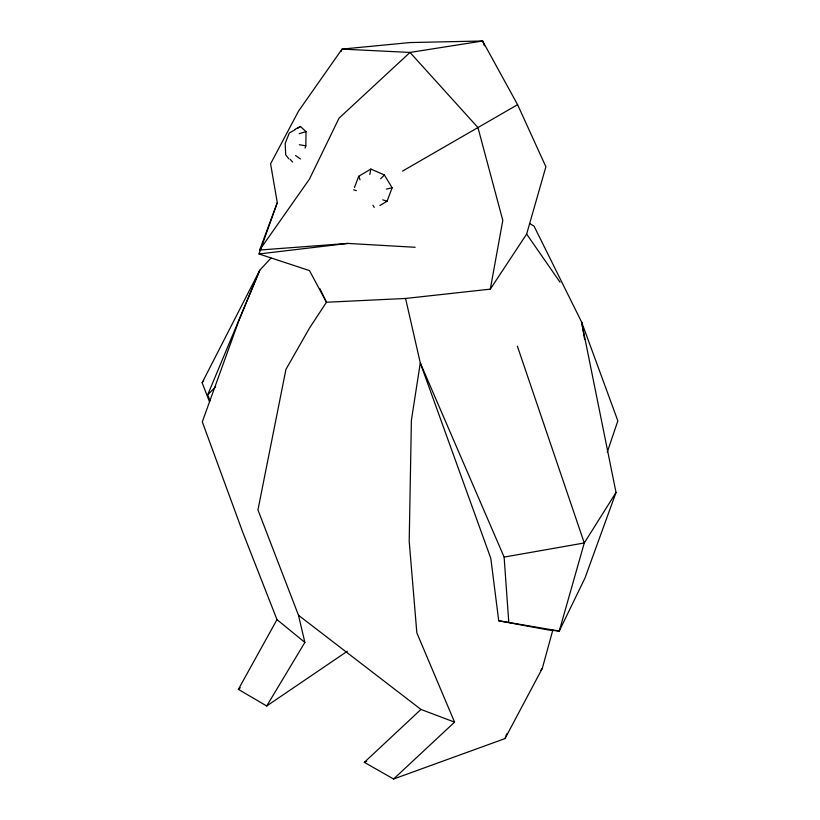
<?xml version="1.0" encoding="UTF-8"?>
<svg xmlns="http://www.w3.org/2000/svg" width="820" height="820" viewBox="0 0 820 820"><rect width="100%" height="100%" fill="white"/><g stroke="black" fill="none" stroke-linecap="round" stroke-linejoin="round"><path stroke-width="1.23" d="M305.091 148.092L305.829 145.786L306.024 131.63L300.468 126.536L295.005 129.314M319.851 288.537L326.473 302.252L405.572 298.459L490.309 289.142L502.793 220.365L477.947 127.561L410 52.439L342.053 49.097L298.582 111.038L270.59 163.815L277.283 202.704L259.007 253.964L309.458 270.579L326.473 302.252L309.56 327.959L285.934 369.4L257.941 509.927L298.49 615.266L304.866 642.409L266.726 705.989L238.353 689.374L276.996 619.623L242.822 532.395L202.294 421.849L238.845 320.661L259.755 270.262L270.969 258.075M369.82 174.486L370.876 169.074L384.385 174.978L392.134 187.79L387.05 201.259L379.937 205.482M393.59 779L454.567 722.143L420.957 709.433L364.336 762.344L393.59 779L505.017 738.584L542.307 668.392L552.793 630.16M490.309 289.142L526.645 234.069L545.894 166.788L517.594 104.673L482.621 41L410 42.558L342.053 49.097L341.13 51.475M607.251 452.168L617.849 420.844L581.595 322.014L534.056 226.146L529.761 223.573M505.017 738.584L506.739 733.838M584.67 339.593L581.595 322.014L616.025 492.482L584.967 578.079L559.26 631.051L548.477 629.975L498.714 620.771L490.811 558.369L420.291 362.942L405.572 298.459M415.156 247.281L347.793 243.417L259.643 250.038L277.283 202.704M354.455 187.524L358.699 176.3L370.876 169.074M210.115 400.755L207.655 394.881L259.755 270.262L202.15 382.735L209.5 401.861M616.025 492.482L584.281 542.973L559.26 631.051L498.714 620.771M259.643 250.038L309.458 179.098L339.019 118.193L410 52.439L482.621 41L484.446 45.735M202.15 382.735L203.657 380.736M540.769 670.37L542.307 668.392M207.655 394.881L215.68 386.753M380.644 178.75L384.385 174.978M238.353 689.374L240.321 687.755M266.726 705.989L347.342 651.234M295.405 129.56L289.306 133.024L285.175 143.459L285.719 154.847L288.763 158.783M297.434 128.35L300.468 126.536M402.569 171.083L517.594 104.673M364.336 762.344L366.673 761.298M299.167 133.691L306.024 131.63M386.384 189.071L392.134 187.79M454.567 722.143L416.847 632.866L409.2 541.313L411.394 420.281L420.291 362.942L504.126 557.087L584.281 542.973L517.389 346.245M259.007 253.964L347.793 243.417M299.31 144.75L305.829 145.786M353.604 189.779L356.362 190.619M382.776 199.834L387.05 201.259M295.569 155.523L300.438 158.957M298.49 615.266L420.957 709.433M276.996 619.623L304.866 642.409M290.075 159.275L292.617 162.042M526.645 234.069L560.07 282.244M372.926 205.205L374.217 207.398M358.699 176.3L360.031 179.805M504.126 557.087L508.759 622.072"/></g></svg>
